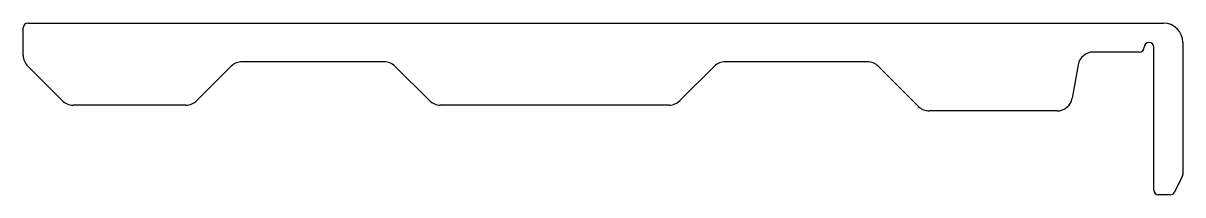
# Model space of a CAD drawing. Extents: x 2218.5 to 2278.5, y 881.7 to 890.6.
import ezdxf

# ---------------------------------------------------------------- set-up
doc = ezdxf.new("R2010")
doc.units = 0
doc.layers.get('0').update_dxf_attribs({"linetype": 'CONTINUOUS'})

msp = doc.modelspace()

# ---------------------------------------------------------------- linework, layer by layer
for p, q in [((2218.775, 890.561), (2277.525, 890.561)), ((2218.525, 888.892), (2218.525, 890.311)), ((2277.025, 881.911), (2277.025, 889.311)), ((2278.525, 889.561), (2278.525, 882.72)), ((2276.275, 889.061), (2273.896, 889.061)), ((2218.759, 888.326), (2220.541, 886.545)), ((2227.509, 886.545), (2229.291, 888.326)), ((2237.194, 888.561), (2229.856, 888.561)), ((2239.541, 886.545), (2237.759, 888.326)), ((2252.509, 886.545), (2254.291, 888.326)), ((2262.194, 888.561), (2254.856, 888.561)), ((2264.841, 886.245), (2262.759, 888.326)), ((2273.108, 888.4), (2272.804, 886.672)), ((2226.944, 886.311), (2221.106, 886.311)), ((2251.944, 886.311), (2240.106, 886.311)), ((2272.016, 886.011), (2265.406, 886.011)), ((2278.499, 882.608), (2278.094, 881.799)), ((2277.871, 881.661), (2277.275, 881.661))]:
    msp.add_line(p, q)
for centre, radius, start, end in [((2218.775, 890.311), 0.25, 90, 180), ((2277.525, 889.561), 1, 0, 90), ((2276.275, 889.311), 0.25, 270, 0), ((2276.775, 889.311), 0.25, 0, 180), ((2219.325, 888.892), 0.8, 180, 225), ((2273.896, 888.261), 0.8, 90, 170), ((2229.856, 887.761), 0.8, 90, 135), ((2237.194, 887.761), 0.8, 45, 90), ((2254.856, 887.761), 0.8, 90, 135), ((2262.194, 887.761), 0.8, 45, 90), ((2221.106, 887.111), 0.8, 225, 270), ((2226.944, 887.111), 0.8, 270, 315), ((2240.106, 887.111), 0.8, 225, 270), ((2251.944, 887.111), 0.8, 270, 315), ((2265.406, 886.811), 0.8, 225, 270), ((2272.016, 886.811), 0.8, 270, 350), ((2278.275, 882.72), 0.25, 333.43495, 0), ((2277.275, 881.911), 0.25, 180, 270), ((2277.871, 881.911), 0.25, 270, 333.43495)]:
    msp.add_arc(centre, radius, start, end)

doc.saveas('drawing.dxf')
